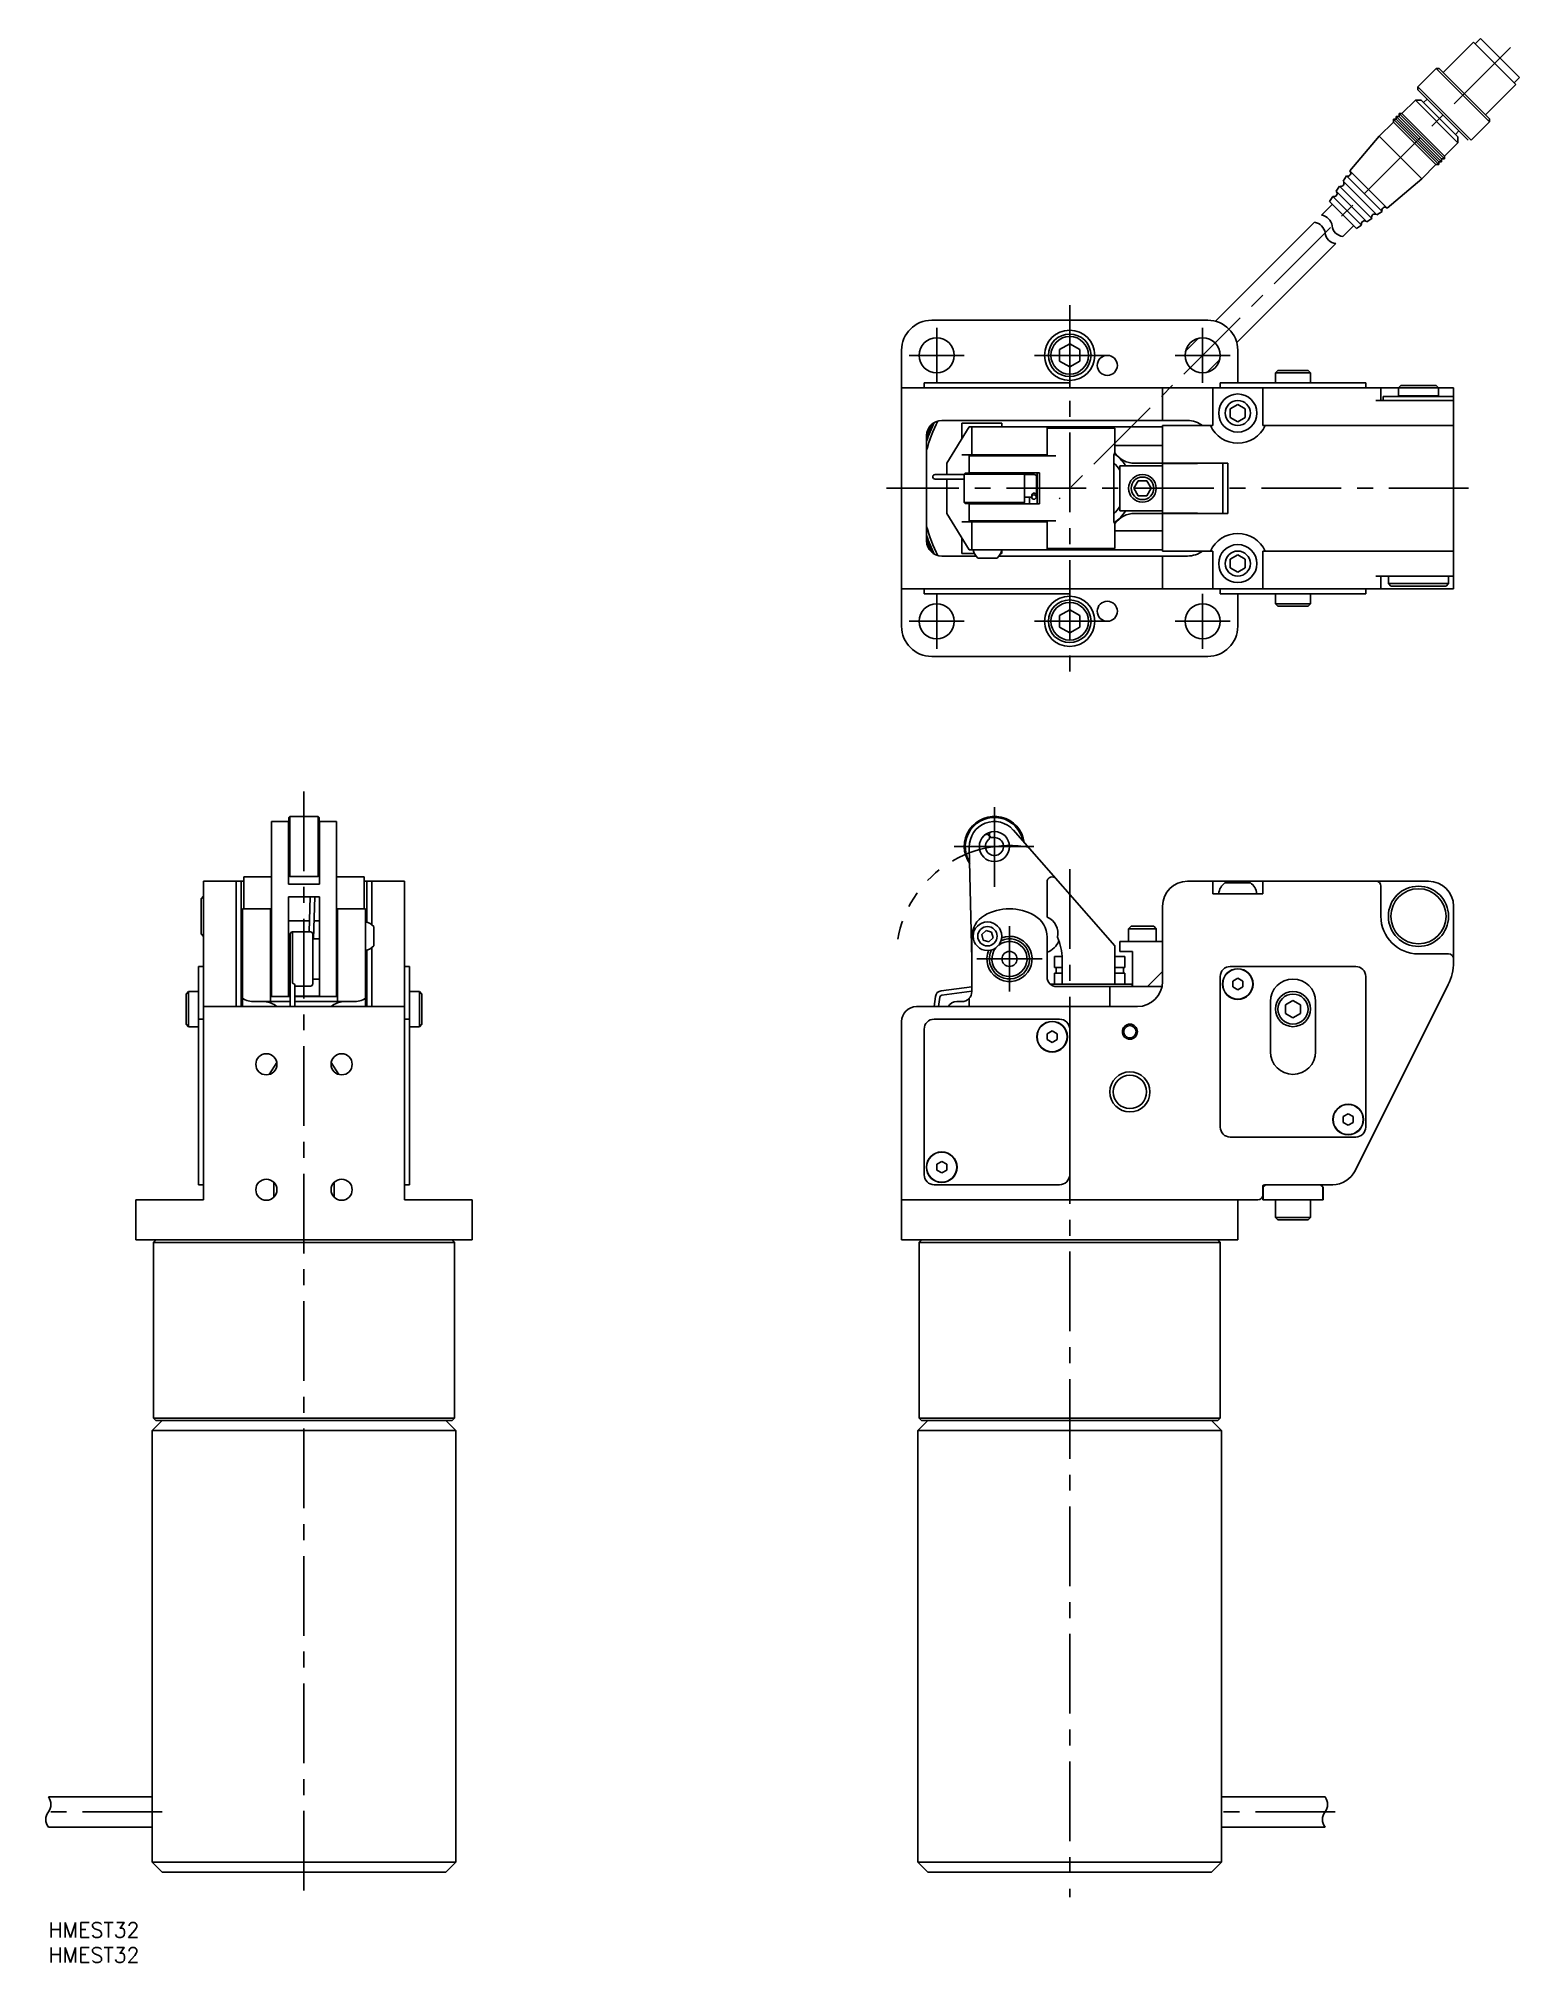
# Model space of a CAD drawing. Extents: x -2 to 293, y -8 to 375.
import ezdxf

# ---------------------------------------------------------------- set-up
doc = ezdxf.new("R2010")
doc.units = 0
doc.header["$LTSCALE"] = 0.5
doc.linetypes.add('CENTER', pattern=[50.8, 31.75, -6.35, 6.35, -6.35])
doc.linetypes.add('PHANTOM', pattern=[63.5, 31.75, -6.35, 6.35, -6.35, 6.35, -6.35])
for name, color, linetype in [('MSM_CENTER', 1, 'CENTER'), ('MSM_CONTINUOUS', 7, 'CONTINUOUS'), ('MSM_IMAGINARY', 6, 'PHANTOM'), ('MSM_NARROW', 5, 'CONTINUOUS'), ('MSM_PART_NUMBER', 7, 'CONTINUOUS')]:
    doc.layers.add(name, color=color, linetype=linetype)
doc.styles.get("Standard").update_dxf_attribs({"font": 'txt.shx', "height": 3, "bigfont": 'bigfont.shx'})

# ---------------------------------------------------------------- blocks, each defined once
blk = doc.blocks.new('*U22')
at = {"layer": 'MSM_PART_NUMBER'}
blk.add_text('HMEST32', height=3, dxfattribs=at).set_placement((0, -3))
blk = doc.blocks.new('*U23')
at = {"layer": 'MSM_PART_NUMBER'}
blk.add_text('HMEST32', height=3, dxfattribs=at).set_placement((0, -8))

msp = doc.modelspace()

# ---------------------------------------------------------------- linework, layer by layer
at = {"layer": 'MSM_CENTER'}
for p, q in [((291.36, 373.67), (201.37, 283.67)), ((203.49, 322.29), (203.49, 249.29)), ((176.99, 317.79), (176.99, 306.79)), ((229.99, 317.79), (229.99, 306.79)), ((182.49, 312.29), (171.49, 312.29)), ((210.49, 312.29), (196.49, 312.29)), ((235.49, 312.29), (224.49, 312.29)), ((282.99, 285.79), (166.99, 285.79)), ((176.99, 264.79), (176.99, 253.79)), ((229.99, 264.79), (229.99, 253.79)), ((182.49, 259.29), (171.49, 259.29)), ((210.49, 259.29), (196.49, 259.29)), ((235.49, 259.29), (224.49, 259.29)), ((50.91, 225.4), (50.91, 5)), ((188.49, 206.4), (188.49, 222.4)), ((180.49, 214.4), (196.49, 214.4)), ((203.49, 209.87), (203.49, 5)), ((191.49, 185.5), (191.49, 198.5)), ((184.99, 192), (197.99, 192)), ((22.66, 22), (-2, 22)), ((256.4, 22), (231.74, 22))]:
    msp.add_line(p, q, dxfattribs=at)
at = {"layer": 'MSM_CONTINUOUS'}
for p, q in [((277.89, 368.68), (283.94, 374.73)), ((292.42, 366.24), (283.94, 374.73)), ((284.29, 374.37), (285.35, 375.44)), ((293.13, 367.66), (285.35, 375.44)), ((272.87, 365.78), (276.54, 369.45)), ((287.15, 358.85), (276.54, 369.45)), ((277.11, 369.45), (276.54, 369.45)), ((287.15, 359.41), (277.11, 369.45)), ((283.47, 355.17), (272.87, 365.78)), ((272.87, 365.21), (272.87, 365.78)), ((282.91, 355.17), (272.87, 365.21)), ((286.37, 360.19), (292.42, 366.24)), ((292.07, 366.6), (293.13, 367.66)), ((278.17, 351.42), (269.12, 360.47)), ((269.68, 360.47), (269.12, 360.47)), ((269.12, 359.91), (269.12, 360.47)), ((269.68, 360.47), (272.37, 363.16)), ((278.17, 351.99), (269.68, 360.47)), ((280.86, 354.67), (272.37, 363.16)), ((273.5, 363.16), (272.37, 363.16)), ((280.86, 355.81), (273.5, 363.16)), ((274, 362.66), (274.7, 363.37)), ((265.16, 355.95), (267.99, 358.78)), ((277.04, 350.29), (267.99, 359.34)), ((268.55, 359.34), (267.99, 359.34)), ((267.99, 358.78), (267.99, 359.34)), ((276.47, 350.29), (267.99, 358.78)), ((277.6, 350.86), (268.55, 359.91)), ((269.12, 359.91), (268.55, 359.91)), ((268.55, 359.34), (268.55, 359.91)), ((277.04, 350.86), (268.55, 359.34)), ((277.6, 351.42), (269.12, 359.91)), ((280.36, 356.3), (281.07, 357.01)), ((283.47, 355.17), (287.15, 358.85)), ((287.15, 359.41), (287.15, 358.85)), ((259.32, 349.05), (265.16, 355.95)), ((273.64, 347.46), (265.16, 355.95)), ((278.17, 351.99), (280.86, 354.67)), ((280.86, 355.81), (280.86, 354.67)), ((266.75, 341.63), (259.32, 349.05)), ((273.64, 347.46), (276.47, 350.29)), ((276.47, 350.29), (277.04, 350.29)), ((277.04, 350.86), (277.6, 350.86)), ((277.04, 350.86), (277.04, 350.29)), ((277.6, 351.42), (278.17, 351.42)), ((277.6, 351.42), (277.6, 350.86)), ((278.17, 351.99), (278.17, 351.42)), ((256.61, 344.98), (257.29, 346)), ((263.69, 339.59), (257.29, 346)), ((257.97, 347.02), (258.65, 348.03)), ((264.71, 340.27), (257.97, 347.02)), ((265.73, 340.95), (258.65, 348.03)), ((266.75, 341.63), (273.64, 347.46)), ((253.69, 340.24), (255.82, 342.37)), ((255.25, 342.94), (255.93, 343.96)), ((260.64, 337.56), (255.25, 342.94)), ((261.66, 338.23), (255.93, 343.96)), ((262.68, 338.91), (256.61, 344.98)), ((252.28, 338.82), (232.54, 319.09)), ((257.93, 336), (260.07, 338.13)), ((260.64, 337.56), (261.66, 338.23)), ((262.68, 338.91), (263.69, 339.59)), ((264.71, 340.27), (265.73, 340.95)), ((236.78, 314.84), (256.52, 334.58)), ((230.99, 319.29), (175.99, 319.29)), ((203.49, 314.6), (201.49, 313.45)), ((205.49, 313.45), (203.49, 314.6)), ((229.14, 315.69), (226.59, 313.14)), ((169.99, 313.29), (169.99, 258.29)), ((201.49, 313.45), (201.49, 311.14)), ((201.49, 311.14), (203.49, 309.98)), ((203.49, 309.98), (205.49, 311.14)), ((205.49, 311.14), (205.49, 313.45)), ((230.83, 308.89), (233.38, 311.44)), ((236.99, 306.79), (236.99, 313.29)), ((174.49, 306.79), (174.49, 305.79)), ((174.49, 306.79), (203.49, 306.79)), ((203.49, 306.79), (203.49, 305.79)), ((233.49, 306.79), (233.49, 305.79)), ((233.49, 306.79), (262.49, 306.79)), ((244.99, 309.29), (244.49, 308.79)), ((244.49, 308.79), (244.49, 306.79)), ((251.49, 308.79), (244.49, 308.79)), ((250.99, 309.29), (244.99, 309.29)), ((251.49, 308.79), (250.99, 309.29)), ((251.49, 306.79), (251.49, 308.79)), ((262.49, 306.79), (262.49, 305.79)), ((169.99, 305.79), (279.99, 305.79)), ((221.99, 305.79), (221.99, 299.29)), ((231.99, 305.79), (231.99, 298.29)), ((241.99, 298.29), (241.99, 305.79)), ((264.49, 303.29), (279.99, 303.29)), ((265.49, 303.29), (265.49, 305.79)), ((265.99, 304.09), (265.99, 303.29)), ((265.99, 304.09), (279.99, 304.09)), ((269.49, 306.29), (268.99, 305.79)), ((268.99, 305.79), (268.99, 304.19)), ((276.99, 304.19), (268.99, 304.19)), ((276.49, 306.29), (269.49, 306.29)), ((269.49, 304.19), (269.49, 304.09)), ((276.99, 305.79), (276.49, 306.29)), ((276.49, 304.09), (276.49, 304.19)), ((276.99, 304.19), (276.99, 305.79)), ((279.99, 265.79), (279.99, 305.79)), ((177.99, 299.29), (226.99, 299.29)), ((236.99, 302.52), (235.49, 301.66)), ((235.49, 301.66), (235.49, 299.92)), ((235.49, 299.92), (236.99, 299.06)), ((238.49, 301.66), (236.99, 302.52)), ((236.99, 299.06), (238.49, 299.92)), ((238.49, 299.92), (238.49, 301.66)), ((174.99, 275.29), (174.99, 296.29)), ((178.99, 290.79), (183.49, 298.04)), ((181.99, 298.79), (189.99, 298.79)), ((181.99, 298.79), (181.99, 295.62)), ((221.99, 298.04), (183.49, 298.04)), ((183.99, 298.04), (183.99, 292.49)), ((189.99, 298.04), (189.99, 298.79)), ((198.99, 298.04), (198.99, 297.79)), ((198.99, 297.79), (212.49, 297.79)), ((198.99, 292.29), (198.99, 297.79)), ((211.49, 298.04), (211.49, 297.79)), ((212.49, 297.79), (212.49, 292.89)), ((221.99, 298.29), (231.99, 298.29)), ((221.99, 298.29), (221.99, 290.79)), ((229.92, 298.34), (231.99, 298.34)), ((241.99, 298.29), (279.99, 298.29)), ((198.99, 292.49), (181.99, 292.49)), ((183.49, 292.29), (200.74, 292.29)), ((183.49, 292.29), (183.49, 288.89)), ((187.49, 292.49), (187.49, 292.29)), ((195.49, 292.29), (195.49, 292.49)), ((212.31, 292.29), (212.31, 279.29)), ((221.99, 294.29), (212.49, 294.29)), ((182.49, 288.54), (176.66, 288.54)), ((176.66, 287.64), (182.49, 287.64)), ((178.99, 290.79), (178.99, 288.54)), ((178.99, 287.64), (178.99, 280.79)), ((182.69, 288.79), (182.49, 288.59)), ((182.49, 288.59), (182.49, 282.99)), ((194.49, 288.59), (182.49, 288.59)), ((194.29, 288.79), (182.69, 288.79)), ((183.49, 288.89), (197.49, 288.89)), ((183.65, 288.89), (183.65, 288.79)), ((185.49, 288.89), (185.49, 288.79)), ((187.47, 288.89), (187.47, 288.79)), ((191.49, 288.79), (191.49, 288.89)), ((192.49, 288.89), (192.49, 288.79)), ((194.49, 288.59), (194.29, 288.79)), ((194.49, 282.99), (194.49, 288.59)), ((194.49, 288.54), (196.44, 288.54)), ((195.49, 288.54), (195.49, 288.89)), ((196.89, 284.49), (196.89, 288.09)), ((196.99, 288.89), (196.99, 282.69)), ((197.49, 282.69), (197.49, 288.89)), ((213.49, 290.29), (221.99, 290.29)), ((213.49, 290.29), (213.49, 281.29)), ((216.49, 290.79), (234.99, 290.79)), ((221.99, 290.74), (228.99, 290.74)), ((221.99, 290.74), (221.99, 280.84)), ((222.04, 290.74), (222.04, 290.79)), ((228.99, 290.79), (228.99, 290.74)), ((233.99, 290.79), (233.99, 280.79)), ((234.99, 290.79), (234.99, 280.79)), ((194.49, 284.04), (195.94, 284.04)), ((195.49, 282.69), (195.49, 284.04)), ((195.94, 284.41), (195.94, 284.05)), ((196.84, 284.05), (196.84, 284.47)), ((217.12, 287.29), (216.25, 285.79)), ((216.25, 285.79), (217.12, 284.29)), ((218.85, 287.29), (217.12, 287.29)), ((217.12, 284.29), (218.85, 284.29)), ((219.72, 285.79), (218.85, 287.29)), ((218.85, 284.29), (219.72, 285.79)), ((183.49, 273.54), (178.99, 280.79)), ((194.49, 282.99), (182.49, 282.99)), ((182.49, 282.99), (182.69, 282.79)), ((194.29, 282.79), (182.69, 282.79)), ((183.49, 282.69), (197.49, 282.69)), ((183.49, 282.69), (183.49, 279.29)), ((183.65, 282.79), (183.65, 282.69)), ((185.49, 282.79), (185.49, 282.69)), ((187.47, 282.79), (187.47, 282.69)), ((191.49, 282.69), (191.49, 282.79)), ((192.49, 282.79), (192.49, 282.69)), ((194.29, 282.79), (194.49, 282.99)), ((213.49, 281.29), (221.99, 281.29)), ((216.49, 280.79), (234.99, 280.79)), ((221.99, 280.84), (228.99, 280.84)), ((221.99, 280.79), (221.99, 273.29)), ((222.04, 280.84), (222.04, 280.79)), ((228.99, 280.84), (228.99, 280.79)), ((181.99, 279.09), (198.99, 279.09)), ((183.49, 279.29), (200.74, 279.29)), ((183.99, 279.09), (183.99, 273.54)), ((187.49, 279.29), (187.49, 279.09)), ((195.49, 279.09), (195.49, 279.29)), ((198.99, 279.29), (198.99, 273.79)), ((212.49, 278.69), (212.49, 273.79)), ((221.99, 277.29), (212.49, 277.29)), ((184.81, 272.29), (177.99, 272.29)), ((181.99, 275.96), (181.99, 272.79)), ((181.99, 272.79), (184.5, 272.79)), ((221.99, 273.54), (183.49, 273.54)), ((226.99, 272.29), (189.41, 272.29)), ((189.72, 272.79), (189.99, 272.79)), ((189.99, 272.79), (189.99, 273.54)), ((198.99, 273.79), (212.49, 273.79)), ((198.99, 273.79), (198.99, 273.54)), ((211.49, 273.79), (211.49, 273.54)), ((221.99, 273.29), (231.99, 273.29)), ((221.99, 272.29), (221.99, 265.79)), ((229.92, 273.24), (231.99, 273.24)), ((231.99, 265.79), (231.99, 273.29)), ((236.99, 272.52), (235.49, 271.66)), ((238.49, 271.66), (236.99, 272.52)), ((241.99, 273.29), (241.99, 265.79)), ((241.99, 273.29), (279.99, 273.29)), ((189.04, 271.89), (185.19, 271.89)), ((235.49, 271.66), (235.49, 269.92)), ((235.49, 269.92), (236.99, 269.06)), ((236.99, 269.06), (238.49, 269.92)), ((238.49, 269.92), (238.49, 271.66)), ((169.99, 265.79), (279.99, 265.79)), ((174.49, 264.79), (174.49, 265.79)), ((174.49, 264.79), (203.49, 264.79)), ((203.49, 264.79), (203.49, 265.79)), ((233.49, 264.79), (233.49, 265.79)), ((233.49, 264.79), (262.49, 264.79)), ((236.99, 258.29), (236.99, 264.79)), ((244.49, 264.79), (244.49, 262.79)), ((251.49, 262.79), (251.49, 264.79)), ((262.49, 264.79), (262.49, 265.79)), ((264.49, 268.29), (279.99, 268.29)), ((265.49, 268.29), (265.49, 265.79)), ((266.99, 268.29), (266.99, 266.79)), ((278.99, 266.79), (266.99, 266.79)), ((266.99, 266.79), (267.49, 266.29)), ((278.49, 266.29), (267.49, 266.29)), ((278.49, 266.29), (278.99, 266.79)), ((278.99, 266.79), (278.99, 268.29)), ((203.49, 261.6), (201.49, 260.45)), ((205.49, 260.45), (203.49, 261.6)), ((244.49, 262.79), (244.99, 262.29)), ((251.49, 262.79), (244.49, 262.79)), ((250.99, 262.29), (244.99, 262.29)), ((250.99, 262.29), (251.49, 262.79)), ((201.49, 260.45), (201.49, 258.14)), ((201.49, 258.14), (203.49, 256.98)), ((203.49, 256.98), (205.49, 258.14)), ((205.49, 258.14), (205.49, 260.45)), ((175.99, 252.29), (230.99, 252.29)), ((44.41, 184.5), (44.41, 219.4)), ((47.81, 219.4), (44.41, 219.4)), ((47.81, 206.9), (47.81, 219.4)), ((48.11, 220.4), (47.91, 220.2)), ((47.91, 220.2), (47.91, 208.6)), ((53.71, 220.4), (48.11, 220.4)), ((48.11, 220.4), (48.11, 208.4)), ((53.91, 220.2), (53.71, 220.4)), ((53.71, 220.4), (53.71, 208.4)), ((53.91, 220.2), (53.91, 208.6)), ((54.01, 206.9), (54.01, 219.4)), ((57.41, 219.4), (54.01, 219.4)), ((57.41, 184.5), (57.41, 219.4)), ((47.91, 217.4), (47.81, 217.4)), ((47.91, 216.84), (47.81, 216.84)), ((54.01, 217.4), (53.91, 217.4)), ((54.01, 216.84), (53.91, 216.84)), ((192.25, 217.7), (212.49, 194.6)), ((47.81, 211.4), (47.91, 211.4)), ((53.91, 211.4), (54.01, 211.4)), ((183.99, 191.92), (183.49, 214.29)), ((38.36, 207.5), (30.91, 207.5)), ((30.91, 144), (30.91, 207.5)), ((37.41, 207.5), (37.41, 182.5)), ((38.36, 207.45), (38.36, 207.5)), ((38.36, 207.45), (38.41, 207.45)), ((38.41, 182.5), (38.41, 207.5)), ((38.41, 207.5), (38.91, 207.5)), ((38.91, 208.35), (38.91, 202)), ((44.41, 208.35), (38.91, 208.35)), ((47.91, 208.6), (48.11, 208.4)), ((48.11, 208.4), (53.71, 208.4)), ((53.71, 208.4), (53.91, 208.6)), ((62.91, 208.35), (57.41, 208.35)), ((62.91, 202), (62.91, 208.35)), ((62.91, 207.5), (63.41, 207.5)), ((63.41, 199.33), (63.41, 207.5)), ((63.46, 207.45), (63.41, 207.45)), ((63.46, 207.45), (63.46, 207.5)), ((70.91, 207.5), (63.46, 207.5)), ((64.41, 207.5), (64.41, 198.83)), ((70.91, 144), (70.91, 207.5)), ((198.99, 207.35), (198.99, 200.34)), ((226.99, 207.5), (274.99, 207.5)), ((231.99, 205), (231.99, 207.5)), ((239.49, 207.2), (234.49, 207.2)), ((241.99, 205), (241.99, 207.5)), ((30.91, 204.5), (30.41, 204)), ((30.41, 204), (30.41, 197)), ((47.81, 206.9), (54.01, 206.9)), ((47.81, 184.55), (47.81, 204.4)), ((47.81, 204.4), (54.01, 204.4)), ((52.15, 204.4), (51.93, 197.4)), ((52.79, 196), (53.05, 204.4)), ((54.01, 184.55), (54.01, 204.4)), ((231.99, 205), (241.99, 205)), ((265.49, 200.5), (265.49, 206.5)), ((44.21, 202), (38.66, 202)), ((38.66, 202), (38.66, 182.5)), ((44.21, 183.5), (44.21, 202)), ((44.41, 200.34), (44.21, 200.34)), ((47.81, 199.6), (52, 199.6)), ((52.9, 199.6), (54.01, 199.6)), ((57.41, 200.34), (57.61, 200.34)), ((63.16, 202), (57.61, 202)), ((57.61, 202), (57.61, 183.5)), ((63.16, 202), (63.16, 182.5)), ((221.99, 187.5), (221.99, 202.5)), ((279.99, 202.5), (279.99, 191.36)), ((30.41, 197), (30.91, 196.5)), ((44.41, 196.32), (44.21, 196.32)), ((44.41, 196), (44.21, 196)), ((48.16, 196), (47.81, 196)), ((48.16, 196.95), (48.16, 182.5)), ((52.21, 197.4), (48.61, 197.4)), ((48.61, 187.15), (48.61, 197.4)), ((52.66, 187.05), (52.66, 196.95)), ((54.01, 196), (52.66, 196)), ((57.41, 196.32), (57.61, 196.32)), ((57.61, 196), (57.41, 196)), ((64.81, 198.46), (64.81, 194.61)), ((183.99, 185.5), (183.99, 196.33)), ((186, 196.85), (186.83, 197.65)), ((186, 196.85), (186.28, 195.73)), ((186.28, 195.73), (187.39, 195.41)), ((187.94, 197.33), (186.83, 197.65)), ((187.39, 195.41), (188.22, 196.21)), ((188.22, 196.21), (187.94, 197.33)), ((198.99, 196.33), (198.99, 188.4)), ((215.74, 198.5), (215.24, 198)), ((220.74, 198), (215.24, 198)), ((215.24, 198), (215.24, 195.5)), ((220.24, 198.5), (215.74, 198.5)), ((220.74, 198), (220.24, 198.5)), ((220.74, 195.5), (220.74, 198)), ((63.41, 182.5), (63.41, 193.74)), ((64.41, 194.23), (64.41, 182.5)), ((201.97, 192.5), (200.49, 192.5)), ((200.49, 192.5), (200.49, 190.3)), ((201.99, 187), (201.99, 192)), ((212.49, 194.6), (212.49, 187)), ((214.49, 192.5), (212.49, 192.5)), ((213.49, 195.5), (221.99, 195.5)), ((213.49, 193.5), (213.49, 195.5)), ((215.99, 193.5), (213.49, 193.5)), ((214.49, 190.3), (214.49, 192.5)), ((215.99, 186.5), (215.99, 193.5)), ((278.99, 193), (272.99, 193)), ((29.91, 190.5), (30.91, 190.5)), ((29.91, 147), (29.91, 190.5)), ((44.21, 188), (44.41, 188)), ((47.81, 188), (48.16, 188)), ((52.66, 188), (54.01, 188)), ((57.41, 188), (57.61, 188)), ((71.91, 190.5), (70.91, 190.5)), ((71.91, 147), (71.91, 190.5)), ((201.99, 190.3), (200.49, 190.3)), ((201.99, 189.15), (200.49, 189.15)), ((200.49, 189.15), (200.49, 187)), ((200.79, 190.3), (200.79, 189.15)), ((214.49, 190.3), (212.49, 190.3)), ((214.49, 189.15), (212.49, 189.15)), ((214.19, 189.15), (214.19, 190.3)), ((214.49, 187), (214.49, 189.15)), ((221.99, 189.5), (218.99, 186.5)), ((233.49, 158.5), (233.49, 188.5)), ((235.49, 190.5), (260.49, 190.5)), ((235.99, 187.58), (236.99, 188.15)), ((236.99, 188.15), (237.99, 187.58)), ((262.49, 188.5), (262.49, 158.5)), ((27.91, 185.5), (27.41, 185)), ((27.41, 185), (27.41, 179)), ((29.91, 185.5), (27.91, 185.5)), ((27.91, 185.5), (27.91, 178.5)), ((38.41, 184.5), (38.66, 184.5)), ((44.41, 187), (44.21, 187)), ((44.41, 184.5), (48.16, 184.5)), ((47.81, 184.55), (48.16, 184.55)), ((49.06, 182.5), (49.06, 186.81)), ((49.06, 186.6), (52.21, 186.6)), ((49.06, 184.55), (54.01, 184.55)), ((49.06, 184.5), (57.41, 184.5)), ((57.61, 187), (57.41, 187)), ((63.16, 184.5), (63.41, 184.5)), ((73.91, 185.5), (71.91, 185.5)), ((74.41, 185), (73.91, 185.5)), ((73.91, 185.5), (73.91, 178.5)), ((74.41, 185), (74.41, 179)), ((176.73, 184.51), (176.47, 182.5)), ((177.38, 182.5), (177.63, 184.39)), ((183.99, 186.47), (177.9, 185.67)), ((178.01, 184.78), (183.99, 185.57)), ((183.49, 184.18), (183.49, 182.5)), ((201.99, 187), (199.6, 187)), ((200.89, 186.5), (221.89, 186.5)), ((212.49, 187), (201.99, 187)), ((211.49, 182.5), (211.49, 186.5)), ((215.94, 187), (212.49, 187)), ((215.94, 186.5), (215.94, 187)), ((235.99, 186.42), (235.99, 187.58)), ((236.99, 185.85), (235.99, 186.42)), ((237.99, 186.42), (236.99, 185.85)), ((237.99, 187.58), (237.99, 186.42)), ((278.93, 186.89), (260.37, 149.76)), ((30.91, 182.5), (70.91, 182.5)), ((38.41, 184), (38.66, 184)), ((38.41, 183.5), (38.66, 183.5)), ((48.16, 183.5), (41.08, 183.5)), ((60.75, 183.5), (49.06, 183.5)), ((63.16, 184), (63.41, 184)), ((63.16, 183.5), (63.41, 183.5)), ((172.99, 182.5), (216.99, 182.5)), ((181.99, 183.5), (180.99, 183.5)), ((243.49, 173.5), (243.49, 183.5)), ((247.99, 183.73), (246.49, 182.87)), ((246.49, 182.87), (246.49, 181.13)), ((246.49, 181.13), (247.99, 180.27)), ((249.49, 182.87), (247.99, 183.73)), ((247.99, 180.27), (249.49, 181.13)), ((249.49, 181.13), (249.49, 182.87)), ((252.49, 183.5), (252.49, 173.5)), ((27.41, 179), (27.91, 178.5)), ((27.91, 178.5), (29.91, 178.5)), ((29.91, 180), (30.91, 180)), ((71.91, 180), (70.91, 180)), ((71.91, 178.5), (73.91, 178.5)), ((73.91, 178.5), (74.41, 179)), ((169.99, 136), (169.99, 179.5)), ((174.49, 149), (174.49, 178)), ((176.49, 180), (201.49, 180)), ((198.99, 177.08), (199.99, 177.65)), ((198.99, 175.92), (198.99, 177.08)), ((199.99, 177.65), (200.99, 177.08)), ((200.99, 177.08), (200.99, 175.92)), ((203.49, 178), (203.49, 149)), ((199.99, 175.35), (198.99, 175.92)), ((200.99, 175.92), (199.99, 175.35)), ((43.96, 168.97), (45.48, 171.34)), ((56.34, 171.34), (57.86, 168.97)), ((257.99, 160.58), (258.99, 161.15)), ((258.99, 161.15), (259.99, 160.58)), ((257.99, 159.42), (257.99, 160.58)), ((258.99, 158.85), (257.99, 159.42)), ((259.99, 159.42), (258.99, 158.85)), ((259.99, 160.58), (259.99, 159.42)), ((260.49, 156.5), (235.49, 156.5)), ((176.99, 151.08), (177.99, 151.65)), ((176.99, 149.92), (176.99, 151.08)), ((177.99, 149.35), (176.99, 149.92)), ((177.99, 151.65), (178.99, 151.08)), ((178.99, 149.92), (177.99, 149.35)), ((178.99, 151.08), (178.99, 149.92)), ((29.91, 147), (30.91, 147)), ((44.91, 147.47), (44.91, 144.53)), ((56.91, 144.53), (56.91, 147.47)), ((71.91, 147), (70.91, 147)), ((201.49, 147), (176.49, 147)), ((241.99, 146.5), (242.49, 147)), ((241.99, 144), (241.99, 146.7)), ((242.49, 146.95), (242.04, 146.5)), ((242.04, 146.5), (242.04, 144)), ((255.9, 147), (242.29, 147)), ((253.49, 146.95), (242.49, 146.95)), ((253.49, 147), (253.99, 146.5)), ((253.94, 146.5), (253.49, 146.95)), ((253.94, 144), (253.94, 146.5)), ((253.99, 146.5), (253.99, 144)), ((17.41, 144), (30.91, 144)), ((17.41, 144), (17.41, 136)), ((70.91, 144), (84.41, 144)), ((84.41, 144), (84.41, 136)), ((240.99, 144), (169.99, 144)), ((236.99, 144), (236.99, 136)), ((253.99, 144), (241.99, 144)), ((244.49, 144), (244.49, 140.5)), ((251.49, 140.5), (251.49, 144)), ((251.49, 140.5), (244.49, 140.5)), ((244.49, 140.5), (244.99, 140)), ((250.99, 140), (244.99, 140)), ((250.99, 140), (251.49, 140.5)), ((17.41, 136), (84.41, 136)), ((21.41, 136), (20.91, 135.5)), ((20.91, 135.5), (20.91, 100.5)), ((80.91, 135.5), (20.91, 135.5)), ((80.91, 135.5), (80.41, 136)), ((80.91, 100.5), (80.91, 135.5)), ((169.99, 136), (236.99, 136)), ((173.99, 136), (173.49, 135.5)), ((173.49, 135.5), (173.49, 100.5)), ((233.49, 135.5), (173.49, 135.5)), ((233.49, 135.5), (232.99, 136)), ((233.49, 100.5), (233.49, 135.5)), ((22.66, 100), (20.66, 98)), ((80.91, 100.5), (20.91, 100.5)), ((20.91, 100.5), (21.41, 100)), ((80.41, 100), (21.41, 100)), ((81.16, 98), (79.16, 100)), ((80.41, 100), (80.91, 100.5)), ((175.24, 100), (173.24, 98)), ((233.49, 100.5), (173.49, 100.5)), ((173.49, 100.5), (173.99, 100)), ((232.99, 100), (173.99, 100)), ((233.74, 98), (231.74, 100)), ((232.99, 100), (233.49, 100.5)), ((20.66, 98), (20.66, 12)), ((81.16, 98), (20.66, 98)), ((81.16, 12), (81.16, 98)), ((173.24, 98), (173.24, 12)), ((233.74, 98), (173.24, 98)), ((233.74, 12), (233.74, 98)), ((20.66, 25), (0, 25)), ((254.4, 25), (233.74, 25)), ((0, 19), (20.66, 19)), ((233.74, 19), (254.4, 19)), ((20.66, 12), (22.66, 10)), ((81.16, 12), (20.66, 12)), ((79.16, 10), (81.16, 12)), ((173.24, 12), (175.24, 10)), ((233.74, 12), (173.24, 12)), ((231.74, 10), (233.74, 12)), ((79.16, 10), (22.66, 10)), ((231.74, 10), (175.24, 10))]:
    msp.add_line(p, q, dxfattribs=at)
for centre, radius in [((176.99, 312.29), 3.5), ((203.49, 312.29), 5), ((203.49, 312.29), 4.25), ((203.49, 312.29), 3.75), ((229.99, 312.29), 3.5), ((210.99, 310.29), 2), ((236.99, 300.79), 3.8), ((236.99, 300.79), 2.5), ((217.99, 285.79), 2.75), ((217.99, 285.79), 2.25), ((236.99, 270.79), 3.8), ((236.99, 270.79), 2.5), ((176.99, 259.29), 3.5), ((203.49, 259.29), 5), ((203.49, 259.29), 4.25), ((203.49, 259.29), 3.75), ((210.99, 261.29), 2), ((229.99, 259.29), 3.5), ((188.49, 214.4), 3), ((272.99, 200.5), 6), ((272.99, 200.5), 5.5), ((187.11, 196.53), 2.85), ((187.11, 196.53), 1.93), ((191.49, 192), 1.5), ((236.99, 187), 3.05), ((236.99, 187), 3), ((247.99, 182), 3.5), ((247.99, 182), 3), ((199.99, 176.5), 3.05), ((199.99, 176.5), 3), ((215.49, 177.5), 1.23), ((43.41, 171), 2.1), ((58.41, 171), 2.1), ((215.49, 165.5), 3.32), ((258.99, 160), 3.05), ((258.99, 160), 3), ((177.99, 150.5), 3.05), ((177.99, 150.5), 3), ((43.41, 146), 2.1), ((58.41, 146), 2.1)]:
    msp.add_circle(centre, radius, dxfattribs=at)
for centre, radius, start, end in [((258.88, 348.61), 0.624, 247.6199, 45), ((257.53, 346.58), 0.624, 247.6199, 45), ((256.17, 344.54), 0.624, 247.6199, 45), ((266.31, 341.19), 0.624, 45, 202.3801), ((262.23, 338.47), 0.624, 45, 202.3801), ((264.27, 339.83), 0.624, 45, 202.3801), ((175.99, 313.29), 6, 90, 180), ((230.99, 313.29), 6, 0, 90), ((177.99, 296.29), 3, 90, 180), ((203.49, 285.79), 29.5, 152.9928, 165.039), ((226.99, 294.29), 5, 53.1301, 90), ((203.49, 285.79), 30, 154.0952, 161.8051), ((203.49, 285.79), 30.25, 154.9171, 160.4156), ((236.99, 300.79), 6, 204.6243, 335.3757), ((213.41, 292.3), 1.1, 147.1748, 180.2573), ((207.49, 285.79), 8.45, 32.1775, 54.6083), ((216.49, 295.79), 5, 216.2293, 270), ((176.66, 288.09), 0.45, 90.4923, 269.5077), ((196.44, 288.09), 0.45, 0, 90), ((207.49, 285.79), 7, 31.0027, 46.4295), ((196.42, 284.37), 0.487, 52.0571, 174.8111), ((196.39, 284.05), 0.45, 0.0279, 181.3589), ((196.39, 284.05), 0.45, 181.4154, 359.9714), ((196.45, 284.47), 0.391, 359.309, 45.2012), ((196.44, 284.49), 0.45, 332.734, 0), ((207.49, 285.79), 7, 313.5705, 328.9973), ((207.49, 285.79), 8.45, 305.3917, 327.8225), ((216.49, 275.79), 5, 90, 143.7707), ((203.49, 285.79), 29.5, 194.961, 207.0072), ((203.49, 285.79), 30, 198.1949, 205.9048), ((213.41, 279.29), 1.1, 179.7427, 212.8252), ((236.99, 270.79), 6, 24.6243, 155.3757), ((203.49, 285.79), 30.25, 199.5844, 205.0829), ((177.99, 275.29), 3, 180, 270), ((187.07, 274.03), 2.85, 189.9148, 228.6357), ((187.15, 274.03), 2.85, 311.3643, 350.0852), ((226.99, 277.29), 5, 270, 306.8699), ((175.99, 258.29), 6, 180, 270), ((230.99, 258.29), 6, 270, 0), ((188.49, 214.4), 6, 7.6724, 214.8344), ((188.49, 214.4), 5.8, 10.7794, 211.7274), ((188.49, 214.4), 5, 41.2297, 181.2771), ((186.94, 216.24), 0.6, 310, 130), ((188.49, 214.4), 1.8, 130, 100), ((188.07, 216.76), 0.6, 100, 280), ((199.99, 207.35), 1, 41.2297, 180), ((226.99, 202.5), 5, 90, 180), ((236.17, 204.72), 3, 124.2133, 174.6283), ((237.8, 204.72), 3, 5.3717, 55.7867), ((264.49, 206.5), 1, 0, 90), ((274.99, 202.5), 5, 0, 90), ((188.99, 196.33), 5, 120, 180), ((191.49, 192), 10, 60, 120), ((193.99, 196.33), 5, 0, 60), ((197.65, 197.1), 3.5, 347.0293, 67.4892), ((272.99, 200.5), 7.5, 180, 270), ((48.61, 196.95), 0.45, 90, 180), ((52.21, 196.95), 0.45, 0, 90), ((62.67, 196.57), 2.85, 41.3643, 80.0852), ((191.49, 192), 4.5, 157.9516, 110.0484), ((191.49, 192), 4, 153.3002, 114.6998), ((197.65, 197.1), 4, 289.5725, 337.853), ((191.49, 192), 10.5, 0, 24.2872), ((62.67, 196.49), 2.85, 279.9148, 318.6357), ((191.49, 192), 3.5, 140.4887, 127.5113), ((278.99, 192), 1, 0, 90), ((200.89, 188.4), 1.9, 180, 270), ((235.49, 188.5), 2, 90, 180), ((247.99, 183.5), 4.5, 0, 180), ((260.49, 188.5), 2, 0, 90), ((269.99, 191.36), 10, 333.4349, 0), ((40.97, 187.77), 4.28, 237.2793, 271.4161), ((48.64, 186.72), 0.431, 11.6971, 93.6644), ((52.21, 187.05), 0.45, 270, 0), ((60.85, 187.77), 4.28, 268.5839, 302.7207), ((178.07, 184.33), 1.35, 97.5, 172.5), ((178.07, 184.33), 0.45, 97.5, 172.5), ((181.99, 185.5), 2, 270, 0), ((216.99, 187.5), 5, 270, 0), ((42.88, 179.64), 3.87, 47.7435, 87.1744), ((58.94, 179.64), 3.87, 92.8256, 132.2565), ((172.99, 179.5), 3, 90, 180), ((180.99, 181.5), 2, 90, 150), ((176.49, 178), 2, 90, 180), ((201.49, 178), 2, 0, 90), ((247.99, 173.5), 4.5, 180, 0), ((235.49, 158.5), 2, 180, 270), ((260.49, 158.5), 2, 270, 0), ((255.9, 152), 5, 270, 333.4349), ((176.49, 149), 2, 180, 270), ((201.49, 149), 2, 270, 0), ((242.29, 146.7), 0.3, 90, 180), ((240.99, 145), 1, 270, 0)]:
    msp.add_arc(centre, radius, start, end, dxfattribs=at)
at = {"layer": 'MSM_IMAGINARY'}
msp.add_arc((191.49, 192), 22.6, 80, 170, dxfattribs=at)
at = {"layer": 'MSM_NARROW'}
for centre, radius in [((215.49, 177.5), 1.5), ((215.49, 165.5), 4)]:
    msp.add_circle(centre, radius, dxfattribs=at)
for centre, radius, start, end in [((251.81, 336.23), 2.64, 10.3103, 79.6897), ((253.22, 337.64), 2.64, 10.3103, 79.6897), ((258.12, 338.31), 2.32, 184.6922, 265.3078), ((256.71, 336.89), 2.32, 184.6922, 265.3078), ((-2.17, 23.5), 2.64, 325.3103, 34.6897), ((252.23, 23.5), 2.64, 325.3103, 34.6897), ((1.77, 20.5), 2.32, 139.6922, 220.3078), ((256.17, 20.5), 2.32, 139.6922, 220.3078)]:
    msp.add_arc(centre, radius, start, end, dxfattribs=at)

# ---------------------------------------------------------------- block references
at = {"layer": 'MSM_CONTINUOUS'}
for name in ['*U22', '*U23']:
    msp.add_blockref(name, (0, 0), dxfattribs=at)

doc.saveas('drawing.dxf')
